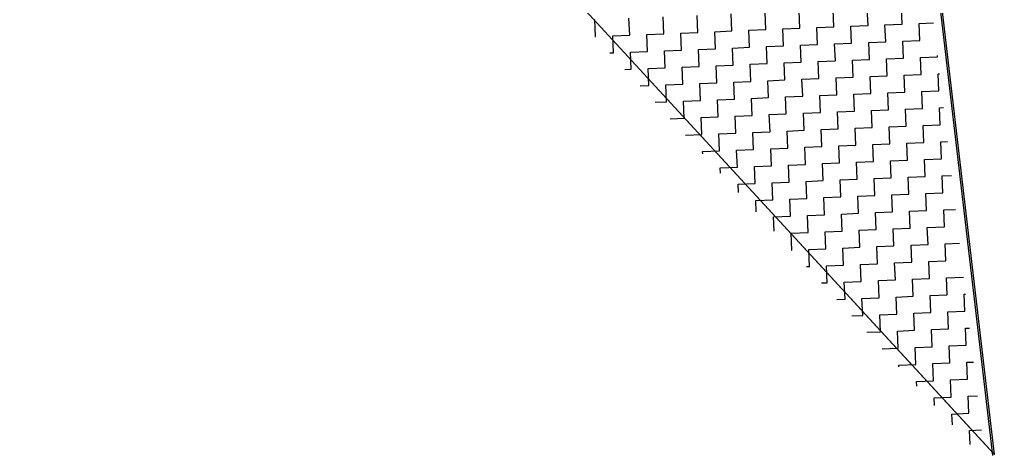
# Model space of a CAD drawing. Header units: metres. Extents: x 281802 to 284768, y 2076477 to 2081449.
# Drawn here: x 282158.3 to 282404.5, y 2076476.6 to 2076586.7 of the extents above; entities that cross this region are included whole.
import ezdxf

# ---------------------------------------------------------------- set-up
doc = ezdxf.new("R2010")
doc.units = ezdxf.units.M
doc.layers.add('POLY_HATCH', color=12, linetype='Continuous')
doc.layers.add('V_BOUND_LINE', color=7, linetype='Continuous')

msp = doc.modelspace()

# ---------------------------------------------------------------- linework, layer by layer
at = {"layer": 'POLY_HATCH'}
for p, q in [((281966.44, 2076952.72), (282404.49, 2076476.81)), ((282404.49, 2076476.81), (282373.25, 2076743.25))]:
    msp.add_line(p, q, dxfattribs=at)
at = {"layer": 'POLY_HATCH', "linetype": 'Continuous'}
for p, q in [((282346.75, 2076584.19), (282346.58, 2076588.49)), ((282355.35, 2076584.54), (282355.18, 2076588.84)), ((282363.95, 2076584.89), (282363.77, 2076589.19)), ((282372.55, 2076585.24), (282372.37, 2076589.53)), ((282381.14, 2076585.58), (282380.97, 2076589.88)), ((282303.77, 2076582.45), (282303.59, 2076586.75)), ((282312.36, 2076582.8), (282312.19, 2076587.1)), ((282320.96, 2076583.15), (282320.79, 2076587.44)), ((282329.56, 2076583.49), (282329.39, 2076587.79)), ((282338.16, 2076583.84), (282337.98, 2076588.14)), ((282385.44, 2076585.76), (282389.1, 2076585.91)), ((282385.62, 2076581.46), (282385.44, 2076585.76)), ((282325.26, 2076583.32), (282329.56, 2076583.49)), ((282325.43, 2076579.02), (282325.26, 2076583.32)), ((282333.86, 2076583.67), (282338.16, 2076583.84)), ((282334.03, 2076579.37), (282333.86, 2076583.67)), ((282342.46, 2076584.02), (282346.75, 2076584.19)), ((282342.63, 2076579.72), (282342.46, 2076584.02)), ((282351.05, 2076584.36), (282355.35, 2076584.54)), ((282351.23, 2076580.07), (282351.05, 2076584.36)), ((282359.65, 2076584.71), (282363.95, 2076584.89)), ((282359.82, 2076580.41), (282359.65, 2076584.71)), ((282368.25, 2076585.06), (282372.55, 2076585.24)), ((282368.42, 2076580.76), (282368.25, 2076585.06)), ((282376.84, 2076585.41), (282381.14, 2076585.58)), ((282377.02, 2076581.11), (282376.84, 2076585.41)), ((282303.52, 2076582.44), (282303.77, 2076582.45)), ((282308.07, 2076582.62), (282312.36, 2076582.8)), ((282308.24, 2076578.32), (282308.07, 2076582.62)), ((282316.66, 2076582.97), (282320.96, 2076583.15)), ((282316.84, 2076578.67), (282316.66, 2076582.97)), ((282372.72, 2076580.94), (282377.02, 2076581.11)), ((282372.89, 2076576.64), (282372.72, 2076580.94)), ((282381.32, 2076581.29), (282385.62, 2076581.46)), ((282381.49, 2076576.99), (282381.32, 2076581.29)), ((282307.34, 2076578.29), (282308.24, 2076578.32)), ((282312.54, 2076578.5), (282316.84, 2076578.67)), ((282312.71, 2076574.2), (282312.54, 2076578.5)), ((282321.14, 2076578.85), (282325.43, 2076579.02)), ((282321.31, 2076574.55), (282321.14, 2076578.85)), ((282329.73, 2076579.2), (282334.03, 2076579.37)), ((282329.91, 2076574.9), (282329.73, 2076579.2)), ((282338.33, 2076579.54), (282342.63, 2076579.72)), ((282338.5, 2076575.24), (282338.33, 2076579.54)), ((282346.93, 2076579.89), (282351.23, 2076580.07)), ((282347.1, 2076575.59), (282346.93, 2076579.89)), ((282355.53, 2076580.24), (282359.82, 2076580.41)), ((282355.7, 2076575.94), (282355.53, 2076580.24)), ((282364.12, 2076580.59), (282368.42, 2076580.76)), ((282364.3, 2076576.29), (282364.12, 2076580.59)), ((282351.4, 2076575.77), (282355.7, 2076575.94)), ((282360, 2076576.12), (282364.3, 2076576.29)), ((282360.17, 2076571.82), (282360, 2076576.12)), ((282368.6, 2076576.46), (282372.89, 2076576.64)), ((282368.77, 2076572.17), (282368.6, 2076576.46)), ((282377.19, 2076576.81), (282381.49, 2076576.99)), ((282377.37, 2076572.51), (282377.19, 2076576.81)), ((282385.79, 2076577.16), (282390.09, 2076577.33)), ((282385.96, 2076572.86), (282385.79, 2076577.16)), ((282390.09, 2076577.33), (282390.08, 2076577.61)), ((282311.16, 2076574.14), (282312.71, 2076574.2)), ((282317.01, 2076574.37), (282321.31, 2076574.55)), ((282317.19, 2076570.08), (282317.01, 2076574.37)), ((282325.61, 2076574.72), (282329.91, 2076574.9)), ((282325.78, 2076570.42), (282325.61, 2076574.72)), ((282334.21, 2076575.07), (282338.5, 2076575.24)), ((282334.38, 2076570.77), (282334.21, 2076575.07)), ((282342.8, 2076575.42), (282347.1, 2076575.59)), ((282342.98, 2076571.12), (282342.8, 2076575.42)), ((282351.57, 2076571.47), (282351.4, 2076575.77)), ((282338.68, 2076570.95), (282342.98, 2076571.12)), ((282338.85, 2076566.65), (282338.68, 2076570.95)), ((282347.28, 2076571.29), (282351.57, 2076571.47)), ((282347.45, 2076567), (282347.28, 2076571.29)), ((282355.87, 2076571.64), (282360.17, 2076571.82)), ((282356.05, 2076567.34), (282355.87, 2076571.64)), ((282364.47, 2076571.99), (282368.77, 2076572.17)), ((282364.64, 2076567.69), (282364.47, 2076571.99)), ((282373.07, 2076572.34), (282377.37, 2076572.51)), ((282373.24, 2076568.04), (282373.07, 2076572.34)), ((282381.67, 2076572.69), (282385.96, 2076572.86)), ((282381.84, 2076568.39), (282381.67, 2076572.69)), ((282390.26, 2076573.04), (282390.61, 2076573.05)), ((282390.44, 2076568.74), (282390.26, 2076573.04)), ((282314.98, 2076569.99), (282317.19, 2076570.08)), ((282321.48, 2076570.25), (282325.78, 2076570.42)), ((282321.66, 2076565.95), (282321.48, 2076570.25)), ((282330.08, 2076570.6), (282334.38, 2076570.77)), ((282330.26, 2076566.3), (282330.08, 2076570.6)), ((282386.14, 2076568.56), (282390.44, 2076568.74)), ((282386.31, 2076564.26), (282386.14, 2076568.56)), ((282325.96, 2076566.13), (282330.26, 2076566.3)), ((282326.13, 2076561.83), (282325.96, 2076566.13)), ((282334.55, 2076566.47), (282338.85, 2076566.65)), ((282334.73, 2076562.17), (282334.55, 2076566.47)), ((282343.15, 2076566.82), (282347.45, 2076567)), ((282343.33, 2076562.52), (282343.15, 2076566.82)), ((282351.75, 2076567.17), (282356.05, 2076567.34)), ((282351.92, 2076562.87), (282351.75, 2076567.17)), ((282360.35, 2076567.52), (282364.64, 2076567.69)), ((282360.52, 2076563.22), (282360.35, 2076567.52)), ((282368.94, 2076567.87), (282373.24, 2076568.04)), ((282369.12, 2076563.57), (282368.94, 2076567.87)), ((282377.54, 2076568.22), (282381.84, 2076568.39)), ((282377.71, 2076563.92), (282377.54, 2076568.22)), ((282318.8, 2076565.84), (282321.66, 2076565.95)), ((282364.82, 2076563.39), (282369.12, 2076563.57)), ((282373.42, 2076563.74), (282377.71, 2076563.92)), ((282373.59, 2076559.44), (282373.42, 2076563.74)), ((282382.01, 2076564.09), (282386.31, 2076564.26)), ((282382.19, 2076559.79), (282382.01, 2076564.09)), ((282390.61, 2076564.44), (282391.62, 2076564.48)), ((282390.78, 2076560.14), (282390.61, 2076564.44)), ((282322.62, 2076561.68), (282326.13, 2076561.83)), ((282330.43, 2076562), (282334.73, 2076562.17)), ((282330.6, 2076557.7), (282330.43, 2076562)), ((282339.03, 2076562.35), (282343.33, 2076562.52)), ((282339.2, 2076558.05), (282339.03, 2076562.35)), ((282347.62, 2076562.7), (282351.92, 2076562.87)), ((282347.8, 2076558.4), (282347.62, 2076562.7)), ((282356.22, 2076563.05), (282360.52, 2076563.22)), ((282356.4, 2076558.75), (282356.22, 2076563.05)), ((282364.99, 2076559.1), (282364.82, 2076563.39)), ((282352.1, 2076558.57), (282356.4, 2076558.75)), ((282360.69, 2076558.92), (282364.99, 2076559.1)), ((282360.87, 2076554.62), (282360.69, 2076558.92)), ((282369.29, 2076559.27), (282373.59, 2076559.44)), ((282369.47, 2076554.97), (282369.29, 2076559.27)), ((282377.89, 2076559.62), (282382.19, 2076559.79)), ((282378.06, 2076555.32), (282377.89, 2076559.62)), ((282386.49, 2076559.97), (282390.78, 2076560.14)), ((282386.66, 2076555.67), (282386.49, 2076559.97)), ((282326.44, 2076557.53), (282330.6, 2076557.7)), ((282334.9, 2076557.88), (282339.2, 2076558.05)), ((282335.08, 2076553.58), (282334.9, 2076557.88)), ((282343.5, 2076558.22), (282347.8, 2076558.4)), ((282343.67, 2076553.93), (282343.5, 2076558.22)), ((282352.27, 2076554.27), (282352.1, 2076558.57)), ((282339.38, 2076553.75), (282343.67, 2076553.93)), ((282339.55, 2076549.45), (282339.38, 2076553.75)), ((282347.97, 2076554.1), (282352.27, 2076554.27)), ((282348.15, 2076549.8), (282347.97, 2076554.1)), ((282356.57, 2076554.45), (282360.87, 2076554.62)), ((282356.74, 2076550.15), (282356.57, 2076554.45)), ((282365.17, 2076554.8), (282369.47, 2076554.97)), ((282365.34, 2076550.5), (282365.17, 2076554.8)), ((282373.76, 2076555.15), (282378.06, 2076555.32)), ((282373.94, 2076550.85), (282373.76, 2076555.15)), ((282382.36, 2076555.49), (282386.66, 2076555.67)), ((282382.54, 2076551.19), (282382.36, 2076555.49)), ((282390.96, 2076555.84), (282392.62, 2076555.91)), ((282391.13, 2076551.54), (282390.96, 2076555.84)), ((282330.78, 2076553.4), (282335.08, 2076553.58)), ((282330.8, 2076552.8), (282330.78, 2076553.4)), ((282386.83, 2076551.37), (282391.13, 2076551.54)), ((282387.01, 2076547.07), (282386.83, 2076551.37)), ((282335.25, 2076549.28), (282339.55, 2076549.45)), ((282335.31, 2076547.9), (282335.25, 2076549.28)), ((282343.85, 2076549.63), (282348.15, 2076549.8)), ((282344.02, 2076545.33), (282343.85, 2076549.63)), ((282352.45, 2076549.98), (282356.74, 2076550.15)), ((282352.62, 2076545.68), (282352.45, 2076549.98)), ((282361.04, 2076550.32), (282365.34, 2076550.5)), ((282361.22, 2076546.03), (282361.04, 2076550.32)), ((282369.64, 2076550.67), (282373.94, 2076550.85)), ((282369.81, 2076546.37), (282369.64, 2076550.67)), ((282378.24, 2076551.02), (282382.54, 2076551.19)), ((282378.41, 2076546.72), (282378.24, 2076551.02)), ((282365.52, 2076546.2), (282369.81, 2076546.37)), ((282374.11, 2076546.55), (282378.41, 2076546.72)), ((282374.29, 2076542.25), (282374.11, 2076546.55)), ((282382.71, 2076546.9), (282387.01, 2076547.07)), ((282382.88, 2076542.6), (282382.71, 2076546.9)), ((282391.31, 2076547.24), (282393.63, 2076547.34)), ((282391.48, 2076542.95), (282391.31, 2076547.24)), ((282339.72, 2076545.15), (282344.02, 2076545.33)), ((282339.81, 2076543.01), (282339.72, 2076545.15)), ((282348.32, 2076545.5), (282352.62, 2076545.68)), ((282348.5, 2076541.2), (282348.32, 2076545.5)), ((282356.92, 2076545.85), (282361.22, 2076546.03)), ((282357.09, 2076541.55), (282356.92, 2076545.85)), ((282365.69, 2076541.9), (282365.52, 2076546.2)), ((282352.79, 2076541.38), (282357.09, 2076541.55)), ((282361.39, 2076541.73), (282365.69, 2076541.9)), ((282361.57, 2076537.43), (282361.39, 2076541.73)), ((282369.99, 2076542.08), (282374.29, 2076542.25)), ((282370.16, 2076537.78), (282369.99, 2076542.08)), ((282378.59, 2076542.42), (282382.88, 2076542.6)), ((282378.76, 2076538.12), (282378.59, 2076542.42)), ((282387.18, 2076542.77), (282391.48, 2076542.95)), ((282387.36, 2076538.47), (282387.18, 2076542.77)), ((282344.2, 2076541.03), (282348.5, 2076541.2)), ((282344.31, 2076538.12), (282344.2, 2076541.03)), ((282352.97, 2076537.08), (282352.79, 2076541.38)), ((282348.67, 2076536.91), (282352.97, 2076537.08)), ((282348.82, 2076533.23), (282348.67, 2076536.91)), ((282357.27, 2076537.25), (282361.57, 2076537.43)), ((282357.44, 2076532.96), (282357.27, 2076537.25)), ((282365.86, 2076537.6), (282370.16, 2076537.78)), ((282366.04, 2076533.3), (282365.86, 2076537.6)), ((282374.46, 2076537.95), (282378.76, 2076538.12)), ((282374.64, 2076533.65), (282374.46, 2076537.95)), ((282383.06, 2076538.3), (282387.36, 2076538.47)), ((282383.23, 2076534), (282383.06, 2076538.3)), ((282391.66, 2076538.65), (282394.63, 2076538.77)), ((282391.83, 2076534.35), (282391.66, 2076538.65)), ((282378.93, 2076533.83), (282383.23, 2076534)), ((282387.53, 2076534.17), (282391.83, 2076534.35)), ((282387.71, 2076529.88), (282387.53, 2076534.17)), ((282353.14, 2076532.78), (282357.44, 2076532.96)), ((282353.32, 2076528.48), (282353.14, 2076532.78)), ((282361.74, 2076533.13), (282366.04, 2076533.3)), ((282361.91, 2076528.83), (282361.74, 2076533.13)), ((282370.34, 2076533.48), (282374.64, 2076533.65)), ((282370.51, 2076529.18), (282370.34, 2076533.48)), ((282379.11, 2076529.53), (282378.93, 2076533.83)), ((282366.21, 2076529.01), (282370.51, 2076529.18)), ((282374.81, 2076529.35), (282379.11, 2076529.53)), ((282374.98, 2076525.05), (282374.81, 2076529.35)), ((282383.41, 2076529.7), (282387.71, 2076529.88)), ((282383.58, 2076525.4), (282383.41, 2076529.7)), ((282392, 2076530.05), (282395.64, 2076530.2)), ((282392.18, 2076525.75), (282392, 2076530.05)), ((282353.19, 2076528.48), (282353.32, 2076528.48)), ((282357.62, 2076528.66), (282361.91, 2076528.83)), ((282357.79, 2076524.36), (282357.62, 2076528.66)), ((282366.39, 2076524.71), (282366.21, 2076529.01)), ((282357.01, 2076524.33), (282357.79, 2076524.36)), ((282362.09, 2076524.53), (282366.39, 2076524.71)), ((282362.26, 2076520.23), (282362.09, 2076524.53)), ((282370.69, 2076524.88), (282374.98, 2076525.05)), ((282370.86, 2076520.58), (282370.69, 2076524.88)), ((282379.28, 2076525.23), (282383.58, 2076525.4)), ((282379.46, 2076520.93), (282379.28, 2076525.23)), ((282387.88, 2076525.58), (282392.18, 2076525.75)), ((282388.05, 2076521.28), (282387.88, 2076525.58)), ((282360.83, 2076520.18), (282362.26, 2076520.23)), ((282366.56, 2076520.41), (282370.86, 2076520.58)), ((282366.74, 2076516.11), (282366.56, 2076520.41)), ((282375.16, 2076520.76), (282379.46, 2076520.93)), ((282375.33, 2076516.46), (282375.16, 2076520.76)), ((282383.76, 2076521.1), (282388.05, 2076521.28)), ((282383.93, 2076516.81), (282383.76, 2076521.1)), ((282392.35, 2076521.45), (282396.64, 2076521.63)), ((282392.53, 2076517.15), (282392.35, 2076521.45)), ((282379.63, 2076516.63), (282383.93, 2076516.81)), ((282388.23, 2076516.98), (282392.53, 2076517.15)), ((282388.4, 2076512.68), (282388.23, 2076516.98)), ((282396.83, 2076517.33), (282397.14, 2076517.34)), ((282397, 2076513.03), (282396.83, 2076517.33)), ((282364.65, 2076516.02), (282366.74, 2076516.11)), ((282371.03, 2076516.28), (282375.33, 2076516.46)), ((282371.21, 2076511.98), (282371.03, 2076516.28)), ((282379.81, 2076512.33), (282379.63, 2076516.63)), ((282368.47, 2076511.87), (282371.21, 2076511.98)), ((282375.51, 2076512.16), (282379.81, 2076512.33)), ((282375.68, 2076507.86), (282375.51, 2076512.16)), ((282384.1, 2076512.51), (282388.4, 2076512.68)), ((282384.28, 2076508.21), (282384.1, 2076512.51)), ((282392.7, 2076512.86), (282397, 2076513.03)), ((282392.88, 2076508.56), (282392.7, 2076512.86)), ((282372.29, 2076507.72), (282375.68, 2076507.86)), ((282379.98, 2076508.03), (282384.28, 2076508.21)), ((282380.15, 2076503.74), (282379.98, 2076508.03)), ((282388.58, 2076508.38), (282392.88, 2076508.56)), ((282388.75, 2076504.08), (282388.58, 2076508.38)), ((282397.17, 2076508.73), (282398.15, 2076508.77)), ((282397.35, 2076504.43), (282397.17, 2076508.73)), ((282376.11, 2076503.57), (282380.15, 2076503.74)), ((282384.45, 2076503.91), (282388.75, 2076504.08)), ((282384.63, 2076499.61), (282384.45, 2076503.91)), ((282393.05, 2076504.26), (282397.35, 2076504.43)), ((282393.22, 2076499.96), (282393.05, 2076504.26)), ((282380.33, 2076499.44), (282384.63, 2076499.61)), ((282388.92, 2076499.79), (282393.22, 2076499.96)), ((282389.1, 2076495.49), (282388.92, 2076499.79)), ((282397.52, 2076500.13), (282399.16, 2076500.2)), ((282397.7, 2076495.84), (282397.52, 2076500.13)), ((282380.35, 2076498.97), (282380.33, 2076499.44)), ((282384.8, 2076495.31), (282389.1, 2076495.49)), ((282384.85, 2076494.08), (282384.8, 2076495.31)), ((282393.4, 2076495.66), (282397.7, 2076495.84)), ((282393.57, 2076491.36), (282393.4, 2076495.66)), ((282389.27, 2076491.19), (282393.57, 2076491.36)), ((282389.35, 2076489.19), (282389.27, 2076491.19)), ((282397.87, 2076491.54), (282400.16, 2076491.63)), ((282398.04, 2076487.24), (282397.87, 2076491.54)), ((282393.75, 2076487.06), (282398.04, 2076487.24)), ((282393.86, 2076484.29), (282393.75, 2076487.06)), ((282398.22, 2076482.94), (282401.17, 2076483.06)), ((282398.36, 2076479.4), (282398.22, 2076482.94))]:
    msp.add_line(p, q, dxfattribs=at)
at = {"layer": 'V_BOUND_LINE'}
for p, q in [((281966.21, 2076952.97), (282404.27, 2076477.05)), ((282404.07, 2076476.58), (282372.83, 2076743.02))]:
    msp.add_line(p, q, dxfattribs=at)

doc.saveas('drawing.dxf')
